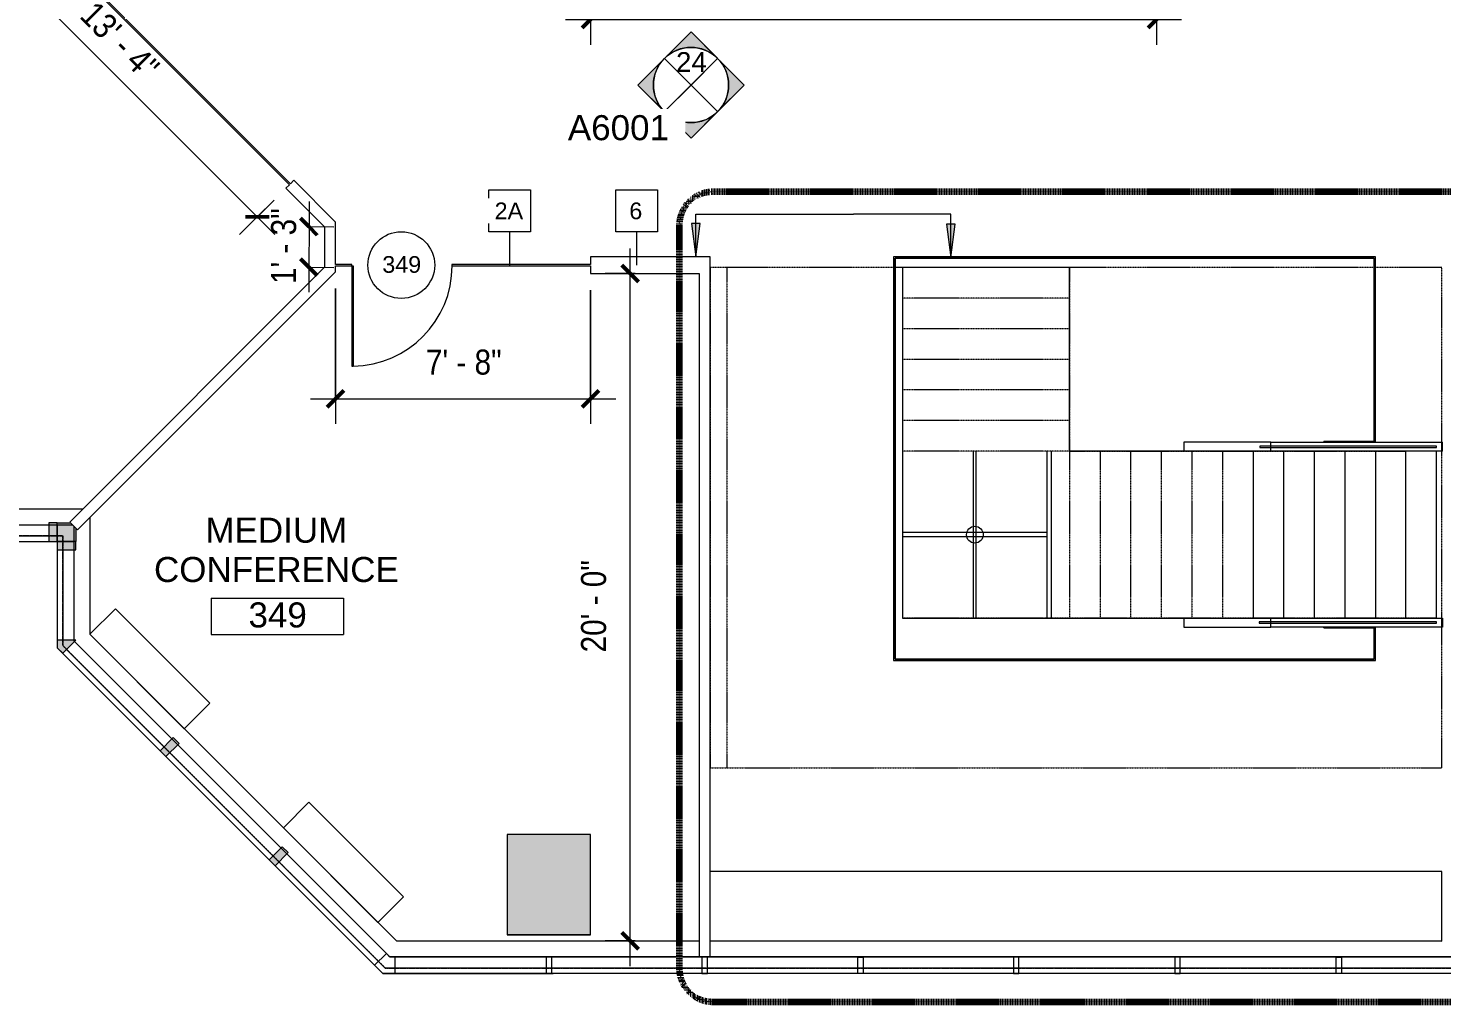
# Model space of a CAD drawing. Header units: inches. Extents: x 41 to 3077, y -701 to 1388.
# Drawn here: x 1170 to 1678, y -701 to -351 of the extents above; entities that cross this region are included whole.
import ezdxf

# ---------------------------------------------------------------- set-up
doc = ezdxf.new("R2010")
doc.units = ezdxf.units.IN
doc.header["$MEASUREMENT"] = 0
for name, pattern in [('Dash 3_32_', [0.1875, 0.09375, -0.09375]), ('Hidden 1_8_', [0.1875, 0.125, -0.0625]), ('IMPORT-PHANTOM4', [0.625, 0.3125, -0.0625, 0.0625, -0.0625, 0.0625, -0.0625]), ('Overhead', [0.15625, 0.09375, -0.0625])]:
    doc.linetypes.add(name, pattern=pattern)
for name, color, linetype, lineweight in [('-7', 7, 'Continuous', 9), ('3rd Floor Revit Background_dwg', 8, 'Continuous', 9), ('A-ANNO-DIMS', 211, 'Continuous', 9), ('A-ANNO-DIMS-96', 211, 'Continuous', 9), ('A-ANNO-NOTE', 131, 'Continuous', 9), ('A-ANNO-SYMB', 150, 'Continuous', 9), ('A-Area', 7, 'IMPORT-PHANTOM4', 9), ('A-AREA-IDEN', 2, 'Continuous', 20), ('A-DETL-HDLN', 90, 'Continuous', 9), ('A-DETL-THIN', 151, 'Continuous', 9), ('A-DOOR', 31, 'Continuous', 9), ('A-DOOR-IDEN', 31, 'Continuous', 20), ('A-FLOR', 192, 'Continuous', 9), ('A-FLOR-OVHD', 1, 'Overhead', 9), ('A-WALL', 113, 'Continuous', 9), ('A-WALL-IDEN', 211, 'Continuous', 20), ('AWAEX', 7, 'Continuous', 9), ('G-ANNO-SYMB', 111, 'Continuous', 9), ('I-WALL', 2, 'Continuous', 9), ('MHV', 7, 'Continuous', 9), ('Q-CASE', 31, 'Continuous', 9), ('S-STRS', 31, 'Continuous', 9)]:
    doc.layers.add(name, color=color, linetype=linetype, lineweight=lineweight)
doc.styles.add('Arial', font='arial.ttf', dxfattribs={"height": 9})
doc.styles.add('Arial_3', font='arial.ttf', dxfattribs={"height": 7.125})
doc.styles.add('Arial_4', font='arial.ttf', dxfattribs={"height": 6})
doc.styles.add('Arial_5', font='arial.ttf', dxfattribs={"width": 0.85, "height": 9})
doc.dimstyles.new('Linear_-_3_32__Arial__85_-_1_2__Tolerance', dxfattribs={"dimscale": 12, "dimtxt": 9.182335, "dimasz": 0.5, "dimexe": 0.75, "dimexo": 0.5, "dimgap": 0.5, "dimtad": 1, "dimdec": 1, "dimrnd": 0.5, "dimzin": 3, "dimdsep": 46, "dimlunit": 4, "dimtxsty": 'Arial_5', "dimblk1": 'OBLIQUE', "dimblk2": 'OBLIQUE', "dimsah": 1, "dimcen": 0.09, "dimdle": 0.75, "dimazin": 0, "dimtfac": 1, "dimtdec": 4, "dimtix": 1, "dimtmove": 0, "dimatfit": 3, "dimfxl": 1, "dimtvp": 1, "dimfrac": 2, "dimtolj": 1, "dimtzin": 0, "dimarcsym": 2})
doc.dimstyles.new('Linear_-_3_32__Arial__85_-_1_2__Tolerance_1', dxfattribs={"dimscale": 12, "dimtxt": 9.182335, "dimasz": 0.5, "dimexe": 0.75, "dimexo": 0.5, "dimgap": 0.5, "dimtad": 1, "dimdec": 1, "dimrnd": 0.5, "dimzin": 3, "dimdsep": 46, "dimlunit": 4, "dimtxsty": 'Arial_5', "dimblk1": 'OBLIQUE', "dimblk2": 'OBLIQUE', "dimsah": 1, "dimcen": 0.09, "dimdle": 0.75, "dimazin": 0, "dimtfac": 1, "dimtdec": 4, "dimtix": 1, "dimtmove": 2, "dimatfit": 3, "dimfxl": 1, "dimtvp": 1, "dimfrac": 2, "dimtolj": 1, "dimtzin": 0, "dimarcsym": 2})
doc.dimstyles.new('Linear_-_3_32__Arial__85_-_1__Tolerance', dxfattribs={"dimscale": 12, "dimtxt": 9.182335, "dimasz": 0.5, "dimexe": 0.75, "dimexo": 0.5, "dimgap": 0.5, "dimtad": 1, "dimdec": 0, "dimzin": 3, "dimdsep": 46, "dimlunit": 4, "dimtxsty": 'Arial_5', "dimblk1": 'OBLIQUE', "dimblk2": 'OBLIQUE', "dimsah": 1, "dimcen": 0.09, "dimdle": 0.75, "dimazin": 0, "dimtfac": 1, "dimtdec": 4, "dimtix": 1, "dimtmove": 2, "dimatfit": 3, "dimfxl": 1, "dimtvp": 1, "dimfrac": 2, "dimtolj": 1, "dimtzin": 0, "dimarcsym": 2})
doc.dimstyles.new('Linear_-_3_32__Arial__85_-_1__Tolerance_1', dxfattribs={"dimscale": 12, "dimtxt": 9.182335, "dimasz": 0.5, "dimexe": 0.75, "dimexo": 0.5, "dimgap": 0.5, "dimtad": 1, "dimdec": 0, "dimzin": 3, "dimdsep": 46, "dimlunit": 4, "dimtxsty": 'Arial_5', "dimblk1": 'OBLIQUE', "dimblk2": 'OBLIQUE', "dimsah": 1, "dimcen": 0.09, "dimdle": 0.75, "dimazin": 0, "dimtfac": 1, "dimtdec": 4, "dimtix": 1, "dimtmove": 0, "dimatfit": 3, "dimfxl": 1, "dimtvp": 1, "dimfrac": 2, "dimtolj": 1, "dimtzin": 0, "dimarcsym": 2})

# ---------------------------------------------------------------- blocks, each defined once
blk = doc.blocks.new('Counter Top _No Backsplash_ - Standard Counter Top-2905817-3rd Floor New Construction - Partition Plan')
at = {"layer": 'Q-CASE', "lineweight": 13}
for p, q in [((-47.26, 0), (-47.26, -25)), ((215.75, 0), (-47.26, 0)), ((-47.26, -25), (215.75, -25))]:
    blk.add_line(p, q, dxfattribs=at)
blk = doc.blocks.new('Single-Glass - No Frame - 36_ x 96_-2609057-3rd Floor New Construction - Partition Plan')
at = {"layer": 'A-DOOR', "color": 250, "lineweight": 20}
for p, q in [((17.5, 0.25), (17.5, 36.31)), ((18, 36.31), (17.5, 36.31)), ((18, 0.25), (18, 36.31)), ((18, 0.25), (17.5, 0.25))]:
    blk.add_line(p, q, dxfattribs=at)
at = {"layer": 'A-DOOR'}
blk.add_arc((18, 0.25), 36.07, 90.7943, 180, dxfattribs=at)
blk = doc.blocks.new('Base Cabinet - Standard Base Cabinet-2897326-3rd Floor New Construction - Partition Plan')
at = {"layer": 'Q-CASE', "lineweight": 13}
blk.add_line((175.75, 0), (-0.76, 0), dxfattribs=at)
blk = doc.blocks.new('Base Cabinet - Standard Base Cabinet-2436483-3rd Floor New Construction - Partition Plan')
at = {"layer": 'Q-CASE', "lineweight": 13}
blk.add_line((35.21, 0), (-0.76, 0), dxfattribs=at)
blk = doc.blocks.new('platform1 - platform-2649250-3rd Floor New Construction - Partition Plan')
at = {"layer": 'Q-CASE', "lineweight": 13}
for p, q in [((471.82, -433.58), (298.62, -433.58)), ((298.62, -433.58), (298.62, -578.65)), ((471.82, -433.58), (298.62, -433.58)), ((298.62, -433.58), (298.62, -578.65)), ((299.12, -578.15), (299.12, -434.08)), ((299.12, -434.08), (471.32, -434.08)), ((471.32, -434.08), (299.12, -434.08)), ((299.12, -434.08), (299.12, -578.15)), ((471.32, -434.08), (471.32, -500.02)), ((471.32, -500.02), (471.32, -434.08)), ((471.82, -500.02), (471.82, -433.58)), ((471.82, -500.02), (471.82, -433.58)), ((453.31, -500.27), (453.31, -500.02)), ((453.31, -500.02), (471.82, -500.02)), ((453.31, -500.02), (453.31, -500.27)), ((471.32, -500.02), (453.31, -500.02)), ((471.32, -500.02), (471.82, -500.02)), ((453.31, -566.9), (453.31, -566.65)), ((453.31, -566.65), (453.31, -566.9)), ((471.82, -566.9), (453.31, -566.9)), ((453.31, -566.9), (471.32, -566.9)), ((471.32, -566.9), (471.32, -578.15)), ((471.82, -566.9), (471.32, -566.9)), ((471.32, -578.15), (471.32, -566.9)), ((471.82, -578.65), (471.82, -566.9)), ((471.82, -578.65), (471.82, -566.9)), ((298.62, -578.65), (471.82, -578.65)), ((298.62, -578.65), (471.82, -578.65)), ((471.32, -578.15), (299.12, -578.15)), ((299.12, -578.15), (471.32, -578.15))]:
    blk.add_line(p, q, dxfattribs=at)
blk = doc.blocks.new('glass railing 6 - glass railing 1-2685351-3rd Floor New Construction - Partition Plan')
at = {"layer": 'S-STRS', "color": 250, "lineweight": 20}
for p, q in [((493.81, -564.8), (430.03, -564.8)), ((430.03, -564.8), (430.03, -565.3)), ((430.03, -565.3), (493.81, -565.3)), ((493.81, -565.3), (493.81, -564.8))]:
    blk.add_line(p, q, dxfattribs=at)
blk = doc.blocks.new('glass railing 5 - glass railing 2-2687536-3rd Floor New Construction - Partition Plan')
at = {"layer": 'S-STRS', "color": 250, "lineweight": 20}
for p, q in [((493.81, -501.61), (430.29, -501.61)), ((430.29, -501.61), (430.29, -502.11)), ((430.29, -502.11), (493.81, -502.11)), ((493.81, -502.11), (493.81, -501.61))]:
    blk.add_line(p, q, dxfattribs=at)
blk = doc.blocks.new('stringer 5 - stringer 1-2768086-3rd Floor New Construction - Partition Plan')
at = {"layer": 'S-STRS', "color": 250, "lineweight": 20}
for p, q in [((402.94, -563.46), (402.94, -566.65)), ((434.18, -566.65), (434.18, -563.46)), ((402.94, -566.65), (434.18, -566.65))]:
    blk.add_line(p, q, dxfattribs=at)
at = {"layer": 'S-STRS'}
for p, q in [((482.81, -563.46), (495.99, -563.46)), ((495.99, -563.46), (495.99, -566.65)), ((495.99, -566.65), (434.18, -566.65))]:
    blk.add_line(p, q, dxfattribs=at)
blk = doc.blocks.new('typical riser45 - typical riser-2932830-3rd Floor New Construction - Partition Plan')
at = {"layer": 'S-STRS'}
blk.add_line((493.81, -563.46), (493.81, -503.46), dxfattribs=at)
blk = doc.blocks.new('stringer 2 - stringer 1-2937972-3rd Floor New Construction - Partition Plan')
at = {"layer": 'S-STRS', "color": 250, "lineweight": 20}
for p, q in [((434.17, -500.27), (402.94, -500.27)), ((402.94, -500.27), (402.94, -503.46)), ((434.17, -503.46), (434.17, -500.27))]:
    blk.add_line(p, q, dxfattribs=at)
at = {"layer": 'S-STRS'}
for p, q in [((434.17, -500.27), (495.99, -500.27)), ((495.99, -503.46), (495.99, -500.27)), ((495.99, -503.46), (482.81, -503.46))]:
    blk.add_line(p, q, dxfattribs=at)
blk = doc.blocks.new('3rd Floor Revit Background_dwg__O114-2904028-3rd Floor New Construction - Partition Plan')
at = {"layer": '-7'}
blk.add_line((-0.078, -0.078), (-0.432, -0.432), dxfattribs=at)
at = {"layer": '-7', "flags": 128}
blk.add_lwpolyline([(-0.183, -0.682), (0.182, -0.682), (0.182, -0.182), (0.019, -0.183)], dxfattribs=at)
blk = doc.blocks.new('3rd Floor Revit Background_dwg__O103-2904029-3rd Floor New Construction - Partition Plan')
at = {"layer": '-7'}
blk.add_line((0.019, -0.183), (-0.078, -0.079), dxfattribs=at)
blk.add_blockref('3rd Floor Revit Background_dwg__O114-2904028-3rd Floor New Construction - Partition Plan', (0, 0))
blk = doc.blocks.new('3rd Floor Revit Background_dwg__O92-2904030-3rd Floor New Construction - Partition Plan')
at = {"layer": '-7'}
blk.add_line((-0.183, -0.682), (-0.432, -0.433), dxfattribs=at)
blk.add_blockref('3rd Floor Revit Background_dwg__O103-2904029-3rd Floor New Construction - Partition Plan', (0, 0))
blk = doc.blocks.new('3rd Floor Revit Background_dwg-1506769-3rd Floor New Construction - Partition Plan')
at = {"layer": 'AWAEX'}
for points in [[(-2.12, -535.91), (-2.12, -529.22), (-5.12, -529.22), (-5.12, -535.91)], [(4.57, -535.91), (-2.12, -535.91), (-2.12, -529.22), (2.66, -529.22), (4.57, -531.13), (4.57, -531.77)], [(4.57, -538.91), (4.57, -535.91), (-2.12, -535.91), (-2.12, -538.91)], [(-0.14, -576.1), (4.63, -571.33), (-2.12, -571.33), (-2.12, -574.12)], [(36.98, -613.22), (41.71, -608.49), (39.59, -606.37), (34.86, -611.1)], [(189.68, -677.22), (189.68, -641.22), (159.68, -641.22), (159.68, -677.22)], [(76.22, -652.47), (80.96, -647.73), (78.83, -645.61), (74.1, -650.34)]]:
    blk.add_hatch(color=256, dxfattribs=at).paths.add_polyline_path(points, flags=0)
at = {"layer": 'A-Area', "flags": 128}
for points in [[(1884.9, 180.92), (1805.75, 260.07), (1767.28, 260.07), (1767.28, 298.53), (1688.13, 377.68), (735.1, 377.68), (571.4, 213.99), (494.75, 290.64), (524.68, 320.57), (524.68, 419.78), (401.76, 542.7), (362.39, 542.7), (362.39, 582.06), (243.34, 701.12), (204.04, 701.12), (204.04, 740.42), (84.92, 859.54), (45.55, 859.54), (45.55, 898.9), (-441.32, 1385.78), (-666.56, 1385.78), (-745.3, 1307.04), (-745.3, 1267.7), (-784.64, 1267.7), (-863.31, 1189.03), (-863.31, 289.89), (-745.28, 171.87), (-705.91, 171.87), (-705.91, 132.5), (-587.52, 14.1), (-548.15, 14.1), (-548.15, -25.26), (-39.5, -533.91), (-0.12, -533.91), (-0.12, -573.29), (115.81, -689.22), (514.38, -689.22), (542.18, -661.42), (569.98, -689.22), (1686.6, -689.22), (1766.06, -609.77), (1766.06, -570.38), (1805.44, -570.38), (1884.9, -490.93), (1884.9, 180.92)], [(-745.3, 1267.7), (-745.3, 1307.04), (-666.56, 1385.78), (-441.32, 1385.78), (45.55, 898.9), (45.55, 859.54), (84.92, 859.54), (204.04, 740.42), (204.04, 701.12), (243.34, 701.12), (362.39, 582.06), (362.39, 542.7), (401.76, 542.7), (524.68, 419.78), (524.68, 320.57), (494.75, 290.64), (571.4, 213.99), (735.1, 377.68), (1688.13, 377.68), (1767.28, 298.53), (1767.28, 260.07), (1805.75, 260.07), (1884.9, 180.92), (1884.9, -490.93), (1805.44, -570.38), (1766.06, -570.38), (1766.06, -609.77), (1686.6, -689.22), (569.98, -689.22), (542.18, -661.42), (514.38, -689.22), (231.68, -689.22)], [(231.68, -689.22), (115.81, -689.22), (-0.12, -573.29), (-0.12, -533.91), (-39.5, -533.91), (-548.15, -25.26), (-548.15, 14.1), (-587.52, 14.1), (-705.91, 132.5), (-705.91, 171.87), (-745.28, 171.87), (-863.31, 289.89), (-863.31, 1189.03), (-784.64, 1267.7), (-745.3, 1267.7)]]:
    blk.add_lwpolyline(points, dxfattribs=at)
at = {"layer": 'AWAEX'}
for p, q in [((-2.12, -529.22), (-5.12, -529.22)), ((-5.12, -529.22), (-5.12, -535.91)), ((-2.12, -535.91), (-2.12, -529.22)), ((-2.12, -535.91), (-2.12, -529.22)), ((-2.12, -529.22), (2.66, -529.22)), ((2.66, -529.22), (4.57, -531.13)), ((4.57, -531.13), (4.57, -531.77)), ((4.57, -531.77), (4.57, -535.91)), ((-37.53, -533.91), (-5.12, -533.91)), ((-5.12, -535.91), (-2.12, -535.91)), ((4.57, -535.91), (-2.12, -535.91)), ((-2.12, -535.91), (-2.12, -538.91)), ((4.57, -535.91), (-2.12, -535.91)), ((4.57, -538.91), (4.57, -535.91)), ((-2.12, -538.91), (4.57, -538.91)), ((-0.12, -538.91), (-0.12, -571.33)), ((4.63, -571.33), (-2.12, -571.33)), ((-2.12, -571.33), (-2.12, -574.12)), ((-2.12, -574.12), (-0.14, -576.1)), ((-0.14, -576.1), (4.63, -571.33)), ((39.59, -606.37), (34.86, -611.1)), ((36.98, -613.22), (41.71, -608.49)), ((41.71, -608.49), (39.59, -606.37)), ((34.86, -611.1), (36.98, -613.22)), ((189.68, -641.22), (159.68, -641.22)), ((159.68, -641.22), (159.68, -677.22)), ((189.68, -677.22), (189.68, -641.22)), ((78.83, -645.61), (74.1, -650.34)), ((74.1, -650.34), (76.22, -652.47)), ((76.22, -652.47), (80.96, -647.73)), ((80.96, -647.73), (78.83, -645.61)), ((119.85, -679.47), (228.67, -679.47)), ((159.68, -677.22), (189.68, -677.22)), ((189.68, -677.22), (159.68, -677.22)), ((232.67, -679.47), (257.67, -679.47)), ((257.67, -679.47), (372.86, -679.47)), ((372.86, -679.47), (434.19, -679.47)), ((434.19, -679.47), (458.19, -679.47)), ((458.19, -679.47), (494.17, -679.47)), ((494.17, -679.47), (495.68, -679.47)), ((511.68, -685.22), (117.47, -685.22)), ((229.68, -689.22), (175.68, -689.22)), ((229.68, -689.22), (175.68, -689.22)), ((511.68, -689.22), (231.68, -689.22)), ((511.68, -691.22), (114.98, -691.22))]:
    blk.add_line(p, q, dxfattribs=at)
at = {"layer": 'AWAEX', "flags": 128}
for points in [[(364.39, 582.89), (244.17, 703.12), (206.24, 703.12), (206.24, 741.05), (85.75, 861.54), (47.55, 861.54), (47.55, 899.73), (-440.49, 1387.78), (-667.39, 1387.78), (-747.3, 1307.87), (-747.3, 1269.7), (-785.47, 1269.7), (-865.32, 1189.85), (-865.32, 289.08), (-746.11, 169.87), (-707.91, 169.87), (-707.91, 131.67), (-588.35, 12.1), (-550.15, 12.1), (-550.15, -26.09), (-40.33, -535.91), (3.88, -535.91)], [(-308.58, -259.17), (-37.84, -529.91), (3.35, -529.91)], [(-186.59, -373.03), (-35.46, -524.16), (7.16, -524.16)], [(9.63, -527.36), (9.63, -569.25), (119.85, -679.47)], [(-2.12, -529.91), (-2.12, -574.12), (114.98, -691.22), (176.17, -691.22)], [(3.88, -530.44), (3.88, -571.64), (117.47, -685.22), (182.17, -685.22)], [(173.68, -689.22), (115.81, -689.22), (1.27, -574.68)]]:
    blk.add_lwpolyline(points, dxfattribs=at)
for points in [[(175.68, -685.26), (173.68, -685.26), (173.68, -691.21), (175.68, -691.21)], [(231.68, -685.26), (229.68, -685.26), (229.68, -691.21), (231.68, -691.21)], [(285.68, -685.26), (287.68, -685.26), (287.68, -691.21), (285.68, -691.21)], [(343.68, -685.26), (341.68, -685.26), (341.68, -691.21), (343.68, -691.21)], [(401.68, -685.26), (399.68, -685.26), (399.68, -691.21), (401.68, -691.21)], [(457.68, -685.26), (459.68, -685.26), (459.68, -691.21), (457.68, -691.21)]]:
    blk.add_lwpolyline(points, close=True, dxfattribs=at)
at = {"layer": 'MHV', "flags": 128}
for points in [[(52.76, -594), (18.82, -560.06), (9.63, -569.25), (43.57, -603.2)], [(122.35, -663.59), (88.4, -629.64), (79.21, -638.84), (113.15, -672.78)]]:
    blk.add_lwpolyline(points, close=True, dxfattribs=at)
at = {"xscale": 12, "yscale": 12, "zscale": 12}
blk.add_blockref('3rd Floor Revit Background_dwg__O92-2904030-3rd Floor New Construction - Partition Plan', (117.16, -683.01), dxfattribs=at)
blk = doc.blocks.new('FORM Room Tag - Name _ Number-61107-3rd Floor New Construction - Partition Plan')
at = {"layer": 'A-AREA-IDEN'}
for p, q in [((-0.2444, -0.0231), (-0.2444, -0.1589)), ((-0.2444, -0.0231), (0.2515, -0.0231)), ((0.2515, -0.0231), (0.2515, -0.1589)), ((-0.2444, -0.1589), (0.2515, -0.1589))]:
    blk.add_line(p, q, dxfattribs=at)
blk = doc.blocks.new('FORM Wall Tag - Default-61693-3rd Floor New Construction - Partition Plan')
at = {"layer": 'A-WALL-IDEN'}
for p, q in [((-0.078125, 0.078125), (0.078125, 0.078125)), ((-0.078125, -0.078125), (-0.078125, 0.078125)), ((0.078125, 0.078125), (0.078125, -0.078125)), ((0.078125, -0.078125), (-0.078125, -0.078125))]:
    blk.add_line(p, q, dxfattribs=at)
blk = doc.blocks.new('Elevation - Interiors-59324-3rd Floor New Construction - Partition Plan')
at = {"layer": 'G-ANNO-SYMB'}
h = blk.add_hatch(color=256, dxfattribs=at)
edge = h.paths.add_edge_path(flags=0)
edge.add_line((-0.0996, 0.0996), (0, 0.1992))
edge.add_line((0, 0.1992), (0.0996, 0.0996))
edge.add_arc((0, 0), 0.1409, 45, 135)
h = blk.add_hatch(color=256, dxfattribs=at)
edge = h.paths.add_edge_path(flags=0)
edge.add_line((-0.1992, 0), (-0.0996, 0.0996))
edge.add_arc((0, 0), 0.1409, 135, 225)
edge.add_line((-0.0996, -0.0996), (-0.1992, 0))
h = blk.add_hatch(color=256, dxfattribs=at)
edge = h.paths.add_edge_path(flags=0)
edge.add_line((0.1992, 0), (0.0996, -0.0996))
edge.add_arc((0, 0), 0.1409, 315, 405)
edge.add_line((0.0996, 0.0996), (0.1992, 0))
h = blk.add_hatch(color=256, dxfattribs=at)
edge = h.paths.add_edge_path(flags=0)
edge.add_arc((0, 0), 0.1409, 225, 315)
edge.add_line((0.0996, -0.0996), (0, -0.1992))
edge.add_line((0, -0.1992), (-0.0996, -0.0996))
for p, q in [((0, 0.1992), (-0.1992, 0)), ((0, 0.1992), (-0.0996, 0.0996)), ((0.1992, 0), (0, 0.1992)), ((0.0996, 0.0996), (0, 0.1992)), ((-0.0996, 0.0996), (-0.1992, 0)), ((-0.0996, 0.0996), (0.0996, -0.0996)), ((0.0996, 0.0996), (-0.0996, -0.0996)), ((0, 0), (-0.0996, 0.0996)), ((-0.0996, 0.0996), (0, 0)), ((0.0996, 0.0996), (0, 0)), ((0, 0), (0.0996, 0.0996)), ((0.1992, 0), (0.0996, 0.0996)), ((0, -0.1992), (0.1992, 0)), ((-0.1992, 0), (0, -0.1992)), ((-0.1992, 0), (-0.0996, -0.0996)), ((-0.0996, -0.0996), (0, 0)), ((0, 0), (-0.0996, -0.0996)), ((0, 0), (0.0996, -0.0996)), ((0.0996, -0.0996), (0, 0)), ((0.0996, -0.0996), (0.1992, 0)), ((-0.0996, -0.0996), (0, -0.1992)), ((0, -0.1992), (0.0996, -0.0996))]:
    blk.add_line(p, q, dxfattribs=at)
blk.add_circle((0, 0), 0.1409, dxfattribs=at)
for start, end in [(45, 135), (45, 135), (135, 225), (135, 225), (315, 45), (315, 45), (225, 315), (225, 315)]:
    blk.add_arc((0, 0), 0.1409, start, end, dxfattribs=at)
blk = doc.blocks.new('Elevation - Triangle - 51_256_-58624-3rd Floor New Construction - Partition Plan')
at = {"layer": 'G-ANNO-SYMB'}
for p, q in [((0, 0.0996), (-0.0996, 0)), ((0.0996, 0), (0, 0.0996))]:
    blk.add_line(p, q, dxfattribs=at)
blk = doc.blocks.new('FORM Door Tag - Default-60822-3rd Floor New Construction - Partition Plan')
at = {"layer": 'A-DOOR-IDEN'}
blk.add_circle((-0.002, 0), 0.125, dxfattribs=at)
blk = doc.blocks.new('DIMBLOCK3-3rd Floor New Construction - Partition Plan')
at = {"layer": 'A-ANNO-DIMS-96'}
for p, q in [((1372.35, -311.22), (1372.35, -357.37)), ((1372.35, -348.37), (1372.35, -311.22)), ((1363.35, -348.37), (1584.82, -348.37)), ((1575.82, -347.22), (1575.82, -357.37)), ((1575.82, -348.37), (1575.82, -347.22))]:
    blk.add_line(p, q, dxfattribs=at)
at = {"layer": 'A-ANNO-DIMS-96', "lineweight": 50}
for p, q in [((1372.35, -348.37), (1375.35, -345.37)), ((1575.82, -348.37), (1578.82, -345.37)), ((1372.35, -348.37), (1369.35, -351.37)), ((1575.82, -348.37), (1572.82, -351.37))]:
    blk.add_line(p, q, dxfattribs=at)
at = {"layer": 'A-ANNO-DIMS-96', "color": 0, "insert": (1446.19, -334.19), "char_height": 9, "width": 66.9604, "attachment_point": 1, "line_spacing_factor": 0.941778, "style": 'Arial_5'}
blk.add_mtext('16\' - 11 1/2"', dxfattribs=at)
blk = doc.blocks.new('_Oblique')
at = {"color": 0, "linetype": 'ByBlock', "lineweight": -2}
blk.add_line((-0.5, -0.5), (0.5, 0.5), dxfattribs=at)
blk = doc.blocks.new('DIMBLOCK30-3rd Floor New Construction - Partition Plan')
at = {"layer": 'A-ANNO-DIMS-96'}
for p, q in [((1386.58, -688.47), (1386.58, -430.58)), ((1388.33, -439.58), (1377.58, -439.58)), ((1386.58, -439.58), (1388.33, -439.58)), ((1388.33, -679.47), (1377.58, -679.47)), ((1386.58, -679.47), (1388.33, -679.47))]:
    blk.add_line(p, q, dxfattribs=at)
at = {"layer": 'A-ANNO-DIMS-96', "lineweight": 50}
for p, q in [((1386.58, -439.58), (1383.58, -436.58)), ((1386.58, -439.58), (1389.58, -442.58)), ((1386.58, -679.47), (1383.58, -676.47)), ((1386.58, -679.47), (1389.58, -682.47))]:
    blk.add_line(p, q, dxfattribs=at)
at = {"layer": 'A-ANNO-DIMS-96', "color": 0, "insert": (1368.89, -575.77), "char_height": 9, "width": 38.9896, "attachment_point": 1, "rotation": 90, "line_spacing_factor": 0.941778, "style": 'Arial_5'}
blk.add_mtext('20\' - 0"', dxfattribs=at)
blk = doc.blocks.new('DIMBLOCK62-3rd Floor New Construction - Partition Plan')
at = {"layer": 'A-ANNO-DIMS-96'}
for p, q in [((1258.83, -425.64), (1132.97, -299.78)), ((1145.41, -300.06), (1132.97, -312.5)), ((1139.33, -306.14), (1145.41, -300.06)), ((1258.55, -413.2), (1246.11, -425.64)), ((1252.47, -419.28), (1258.55, -413.2))]:
    blk.add_line(p, q, dxfattribs=at)
at = {"layer": 'A-ANNO-DIMS-96', "lineweight": 50}
for p, q in [((1139.33, -306.14), (1135.09, -306.14)), ((1139.33, -306.14), (1143.58, -306.14)), ((1252.47, -419.28), (1248.23, -419.28)), ((1252.47, -419.28), (1256.71, -419.28))]:
    blk.add_line(p, q, dxfattribs=at)
at = {"layer": 'A-ANNO-DIMS-96', "color": 0, "insert": (1194.57, -341.07), "char_height": 9, "width": 38.9896, "attachment_point": 1, "rotation": 315, "line_spacing_factor": 0.941778, "style": 'Arial_5'}
blk.add_mtext('13\' - 4"', dxfattribs=at)
blk = doc.blocks.new('DIMBLOCK63-3rd Floor New Construction - Partition Plan')
at = {"layer": 'A-ANNO-DIMS-96'}
for p, q in [((1271.09, -413.76), (1270.99, -446.36)), ((1270.66, -422.76), (1280.06, -422.79)), ((1271.06, -422.76), (1270.66, -422.76)), ((1270.62, -437.36), (1280.02, -437.39)), ((1271.02, -437.36), (1270.62, -437.36))]:
    blk.add_line(p, q, dxfattribs=at)
at = {"layer": 'A-ANNO-DIMS-96', "lineweight": 50}
for p, q in [((1271.06, -422.76), (1268.07, -419.75)), ((1271.06, -422.76), (1274.05, -425.77)), ((1271.02, -437.36), (1268.02, -434.35)), ((1271.02, -437.36), (1274.01, -440.37))]:
    blk.add_line(p, q, dxfattribs=at)
at = {"layer": 'A-ANNO-DIMS-96', "color": 0, "insert": (1257.4, -443.37), "char_height": 9, "width": 32.0393, "attachment_point": 1, "rotation": 89.8262, "line_spacing_factor": 0.941778, "style": 'Arial_5'}
blk.add_mtext('1\' - 3"', dxfattribs=at)
blk = doc.blocks.new('DIMBLOCK65-3rd Floor New Construction - Partition Plan')
at = {"layer": 'A-ANNO-DIMS-96'}
for p, q in [((1280.62, -445.04), (1280.62, -493.62)), ((1280.62, -484.62), (1280.62, -445.04)), ((1372.35, -445.58), (1372.35, -493.62)), ((1372.35, -484.62), (1372.35, -445.58)), ((1271.62, -484.62), (1381.35, -484.62))]:
    blk.add_line(p, q, dxfattribs=at)
at = {"layer": 'A-ANNO-DIMS-96', "lineweight": 50}
for p, q in [((1280.62, -484.62), (1283.62, -481.62)), ((1372.35, -484.62), (1375.35, -481.62)), ((1280.62, -484.62), (1277.62, -487.62)), ((1372.35, -484.62), (1369.35, -487.62))]:
    blk.add_line(p, q, dxfattribs=at)
at = {"layer": 'A-ANNO-DIMS-96', "color": 0, "insert": (1313.13, -466.94), "char_height": 9, "width": 32.0393, "attachment_point": 1, "line_spacing_factor": 0.941778, "style": 'Arial_5'}
blk.add_mtext('7\' - 8"', dxfattribs=at)

msp = doc.modelspace()

# ---------------------------------------------------------------- hatches: boundary and pattern name
at = {"layer": 'A-ANNO-NOTE', "lineweight": 20}
for points in [[(1410.13, -433.61), (1411.71, -421.61), (1408.55, -421.61)], [(1501.84, -433.85), (1503.42, -421.85), (1500.26, -421.85)]]:
    msp.add_hatch(color=256, dxfattribs=at).paths.add_polyline_path(points, flags=0)

# ---------------------------------------------------------------- linework, layer by layer
for p, q in [((1411.71, -421.61), (1408.55, -421.61)), ((1408.55, -421.61), (1410.13, -433.61)), ((1410.13, -418.28), (1466.85, -418.28)), ((1410.13, -433.61), (1410.13, -418.28)), ((1410.13, -433.61), (1411.71, -421.61)), ((1501.84, -418.28), (1466.85, -418.28)), ((1501.84, -433.85), (1501.84, -418.28)), ((1503.42, -421.85), (1500.26, -421.85)), ((1500.26, -421.85), (1501.84, -433.85)), ((1501.84, -433.85), (1503.42, -421.85))]:
    msp.add_line(p, q, dxfattribs=at)
at = {"layer": 'A-ANNO-SYMB', "linetype": 'Dash 3_32_', "lineweight": 90}
for p, q in [((1704.97, -410.28), (1416.2, -410.28)), ((1404.2, -422.28), (1404.2, -689.3)), ((1416.2, -701.3), (1704.97, -701.3))]:
    msp.add_line(p, q, dxfattribs=at)
for centre, start, end in [((1416.2, -422.28), 90, 180), ((1416.2, -689.3), 180, 270)]:
    msp.add_arc(centre, 12, start, end, dxfattribs=at)
at = {"layer": 'A-DETL-HDLN', "linetype": 'Hidden 1_8_'}
for p, q in [((1509.98, -563.46), (1509.98, -503.46)), ((1510.98, -563.46), (1510.98, -503.46)), ((1536.48, -563.46), (1536.48, -503.46)), ((1537.98, -563.46), (1537.98, -503.46)), ((1536.48, -532.71), (1484.48, -532.71)), ((1536.48, -534.21), (1484.48, -534.21))]:
    msp.add_line(p, q, dxfattribs=at)
at = {"layer": 'A-DETL-THIN'}
for p, q in [((1544.48, -437.46), (1484.48, -437.46)), ((1484.48, -437.46), (1484.48, -563.46)), ((1544.48, -503.46), (1544.48, -437.46)), ((1665.48, -503.46), (1544.48, -503.46)), ((1610.48, -503.46), (1610.48, -563.46)), ((1621.48, -503.46), (1621.48, -563.46)), ((1632.48, -503.46), (1632.48, -563.46)), ((1643.48, -503.46), (1643.48, -563.46)), ((1654.48, -503.46), (1654.48, -563.46)), ((1665.48, -563.46), (1665.48, -503.46)), ((1484.48, -563.46), (1665.48, -563.46))]:
    msp.add_line(p, q, dxfattribs=at)
msp.add_circle((1510.48, -533.46), 3, dxfattribs=at)
at = {"layer": 'A-FLOR', "lineweight": 13}
for p, q in [((1144.82, -529.91), (1186.02, -529.91)), ((1186.54, -530.44), (1186.54, -571.64)), ((1186.54, -571.64), (1300.12, -685.21)), ((1300.12, -685.21), (1411.34, -685.21)), ((1415.34, -685.21), (1695.4, -685.21))]:
    msp.add_line(p, q, dxfattribs=at)
at = {"layer": 'A-FLOR-OVHD'}
for p, q in [((1415.34, -437.46), (1415.34, -617.21)), ((1678.33, -437.46), (1415.34, -437.46)), ((1421.29, -437.46), (1421.29, -617.21)), ((1544.48, -437.46), (1484.48, -437.46)), ((1484.48, -437.46), (1484.48, -563.46)), ((1544.48, -437.46), (1544.48, -503.46)), ((1678.33, -617.21), (1678.33, -437.46)), ((1544.48, -448.46), (1484.48, -448.46)), ((1544.48, -459.46), (1484.48, -459.46)), ((1544.48, -470.46), (1484.48, -470.46)), ((1544.48, -481.46), (1484.48, -481.46)), ((1544.48, -492.46), (1484.48, -492.46)), ((1544.48, -503.46), (1484.48, -503.46)), ((1544.48, -503.46), (1484.48, -503.46)), ((1544.48, -503.46), (1544.48, -563.46)), ((1544.48, -503.46), (1665.48, -503.46)), ((1555.48, -503.46), (1555.48, -563.46)), ((1566.48, -503.46), (1566.48, -563.46)), ((1577.48, -503.46), (1577.48, -563.46)), ((1588.48, -503.46), (1588.48, -563.46)), ((1588.48, -503.46), (1588.48, -563.46)), ((1599.48, -503.46), (1599.48, -563.46)), ((1676.48, -563.46), (1484.48, -563.46)), ((1415.34, -617.21), (1678.33, -617.21))]:
    msp.add_line(p, q, dxfattribs=at)
at = {"layer": 'A-WALL', "color": 250, "lineweight": 20}
for p, q in [((1265.62, -406.12), (1264.39, -407.36)), ((1280.62, -421.12), (1265.62, -406.12)), ((1264.03, -407.72), (1262.79, -408.95)), ((1262.79, -408.95), (1276.62, -422.78)), ((1280.62, -436.33), (1280.62, -421.12)), ((1276.62, -422.78), (1276.62, -437.38)), ((1280.62, -439.04), (1280.62, -436.83)), ((1415.34, -433.58), (1372.35, -433.58)), ((1372.35, -433.58), (1372.35, -436.33)), ((1372.35, -436.83), (1372.35, -439.58)), ((1415.34, -685.21), (1415.34, -433.58)), ((1276.62, -437.38), (1185.05, -528.94)), ((1187.88, -531.77), (1280.62, -439.04)), ((1372.35, -439.58), (1411.34, -439.58)), ((1411.34, -439.58), (1411.34, -685.21)), ((1185.05, -528.94), (1187.88, -531.77)), ((1411.34, -685.21), (1415.34, -685.21))]:
    msp.add_line(p, q, dxfattribs=at)
at = {"layer": 'A-WALL-IDEN'}
for p, q in [((1343.27, -436.58), (1343.27, -424.58)), ((1388.9, -436.58), (1388.9, -424.58))]:
    msp.add_line(p, q, dxfattribs=at)
at = {"layer": 'I-WALL', "color": 250, "lineweight": 20}
for p, q in [((1150.89, -294.58), (1264.03, -407.72)), ((1264.39, -407.36), (1151.25, -294.22)), ((1286.47, -436.33), (1280.62, -436.33)), ((1280.62, -436.83), (1286.47, -436.83)), ((1286.47, -436.83), (1286.47, -436.33)), ((1372.35, -436.33), (1322.47, -436.33)), ((1322.47, -436.33), (1322.47, -436.83)), ((1322.47, -436.83), (1372.35, -436.83))]:
    msp.add_line(p, q, dxfattribs=at)

# ---------------------------------------------------------------- block references
at = {"layer": '3rd Floor Revit Background_dwg', "color": 7}
msp.add_blockref('3rd Floor Revit Background_dwg-1506769-3rd Floor New Construction - Partition Plan', (1182.67, 0), dxfattribs=at)
at = {"layer": 'A-AREA-IDEN', "xscale": 95.99999999999994, "yscale": 95.99999999999994, "zscale": 95.99999999999994}
msp.add_blockref('FORM Room Tag - Name _ Number-61107-3rd Floor New Construction - Partition Plan', (1259.35, -554.08), dxfattribs=at)
at = {"layer": 'A-DOOR', "lineweight": 13, "rotation": 180}
msp.add_blockref('Single-Glass - No Frame - 36_ x 96_-2609057-3rd Floor New Construction - Partition Plan', (1304.47, -436.58), dxfattribs=at)
at = {"layer": 'A-DOOR-IDEN', "xscale": 95.99999999999994, "yscale": 95.99999999999994, "zscale": 95.99999999999994}
msp.add_blockref('FORM Door Tag - Default-60822-3rd Floor New Construction - Partition Plan', (1304.47, -436.58), dxfattribs=at)
at = {"layer": 'A-WALL-IDEN', "xscale": 95.99999999999994, "yscale": 95.99999999999994, "zscale": 95.99999999999994}
for p in [(1343.27, -417.08), (1388.9, -417.08)]:
    msp.add_blockref('FORM Wall Tag - Default-61693-3rd Floor New Construction - Partition Plan', p, dxfattribs=at)
at = {"layer": 'G-ANNO-SYMB', "xscale": 95.99999999999994, "yscale": 95.99999999999994, "zscale": 95.99999999999994}
for name, p in [('Elevation - Interiors-59324-3rd Floor New Construction - Partition Plan', (1408.44, -371.87)), ('Elevation - Triangle - 51_256_-58624-3rd Floor New Construction - Partition Plan', (1408.44, -362.3))]:
    msp.add_blockref(name, p, dxfattribs=at)
at = {"layer": 'Q-CASE', "lineweight": 13}
msp.add_blockref('platform1 - platform-2649250-3rd Floor New Construction - Partition Plan', (1182.67, 0), dxfattribs=at)
for name, p, rotation in [('Counter Top _No Backsplash_ - Standard Counter Top-2905817-3rd Floor New Construction - Partition Plan', (1631.09, -679.48), 179.9912936700361), ('Base Cabinet - Standard Base Cabinet-2897326-3rd Floor New Construction - Partition Plan', (1616.1, -679.47), 180), ('Base Cabinet - Standard Base Cabinet-2436483-3rd Floor New Construction - Partition Plan', (1676.07, -679.47), 180)]:
    msp.add_blockref(name, p, dxfattribs=dict(at, rotation=rotation))
at = {"layer": 'S-STRS'}
for name in ['stringer 2 - stringer 1-2937972-3rd Floor New Construction - Partition Plan', 'glass railing 5 - glass railing 2-2687536-3rd Floor New Construction - Partition Plan', 'typical riser45 - typical riser-2932830-3rd Floor New Construction - Partition Plan', 'stringer 5 - stringer 1-2768086-3rd Floor New Construction - Partition Plan', 'glass railing 6 - glass railing 1-2685351-3rd Floor New Construction - Partition Plan']:
    msp.add_blockref(name, (1182.67, 0), dxfattribs=at)

# ---------------------------------------------------------------- texts
at = {"layer": 'A-AREA-IDEN', "lineweight": 9, "char_height": 9, "attachment_point": 2, "line_spacing_factor": 0.941778, "style": 'Arial'}
for s, insert, width in [('MEDIUM\\PCONFERENCE', (1259.36, -527.35), 104.8976), ('349', (1259.83, -557.8), 25.1225)]:
    msp.add_mtext(s, dxfattribs=dict(at, insert=insert, width=width))
at = {"layer": 'A-DOOR-IDEN', "lineweight": 9, "insert": (1304.43, -433.35), "char_height": 6, "width": 16.7484, "attachment_point": 2, "line_spacing_factor": 0.941778, "style": 'Arial_4'}
msp.add_mtext('349', dxfattribs=at)
at = {"layer": 'G-ANNO-SYMB', "insert": (1408.58, -360.05), "char_height": 7.125, "width": 13.2588, "attachment_point": 2, "line_spacing_factor": 0.941778, "style": 'Arial_3'}
msp.add_mtext('24', dxfattribs=at)

# ---------------------------------------------------------------- dimensions: what is measured, and where the dimension line sits
at = {"layer": 'A-ANNO-DIMS'}
for base, p1, p2, angle, dimstyle, override, picture, middle, turn in [((1139.33, -306.14), (1262.79, -408.95), (1149.66, -295.82), 315, 'Linear_-_3_32__Arial__85_-_1_2__Tolerance_1', {"dimpost": '<>', "dimfxl": 160}, 'DIMBLOCK62-3rd Floor New Construction - Partition Plan', (1204.11, -359.09), 315), ((1271.02, -437.36), (1276.66, -422.78), (1276.62, -437.38), 89.8262, 'Linear_-_3_32__Arial__85_-_1__Tolerance', {"dimpost": '<>', "dimfxl": 14.603819}, 'DIMBLOCK63-3rd Floor New Construction - Partition Plan', (1263.45, -427.37), 89.8262)]:
    dim = msp.add_linear_dim(base=base, p1=p1, p2=p2, angle=angle, dimstyle=dimstyle, override=override, dxfattribs=at)
    dim.commit()
    dim.dimension.update_dxf_attribs({"geometry": picture, "text_midpoint": middle, "dimtype": 160, "text_rotation": turn})
dim = msp.add_linear_dim(base=(1575.82, -348.37), p1=(1372.35, -305.22), p2=(1575.82, -341.22), dimstyle='Linear_-_3_32__Arial__85_-_1_2__Tolerance_1', override={"dimpost": '<>', "dimfxl": 206.636573}, dxfattribs=at)
dim.commit()
dim.dimension.update_dxf_attribs({"geometry": 'DIMBLOCK3-3rd Floor New Construction - Partition Plan', "text_midpoint": (1479.67, -340.19), "dimtype": 160})
dim = msp.add_linear_dim(base=(1386.58, -439.58), p1=(1382.33, -679.47), p2=(1382.33, -439.58), angle=90, dimstyle='Linear_-_3_32__Arial__85_-_1_2__Tolerance', override={"dimpost": '<>', "dimfxl": 239.889625}, dxfattribs=at)
dim.commit()
dim.dimension.update_dxf_attribs({"geometry": 'DIMBLOCK30-3rd Floor New Construction - Partition Plan', "text_midpoint": (1375.98, -559.53)})
dim = msp.add_linear_dim(base=(1372.35, -484.62), p1=(1280.62, -439.04), p2=(1372.35, -439.58), dimstyle='Linear_-_3_32__Arial__85_-_1__Tolerance_1', override={"dimpost": '<>', "dimfxl": 91.731525}, dxfattribs=at)
dim.commit()
dim.dimension.update_dxf_attribs({"geometry": 'DIMBLOCK65-3rd Floor New Construction - Partition Plan', "text_midpoint": (1326.48, -474.02)})

# ---------------------------------------------------------------- next in the draw order: texts
at = {"layer": 'A-WALL-IDEN', "lineweight": 9, "char_height": 6, "attachment_point": 2, "line_spacing_factor": 0.941778, "style": 'Arial_4', "bg_fill": 3, "box_fill_scale": 1.25, "bg_fill_color": 256, "bg_fill_true_color": 13158600, "bg_fill_transparency": 0}
for s, insert, width in [('2A', (1342.95, -414.1), 12.2674), ('6', (1388.58, -414.1), 5.5828)]:
    msp.add_mtext(s, dxfattribs=dict(at, insert=insert, width=width))
at = {"layer": 'G-ANNO-SYMB', "insert": (1382.33, -382.7), "char_height": 9, "width": 43.5237, "attachment_point": 2, "line_spacing_factor": 0.941778, "style": 'Arial', "bg_fill": 3, "box_fill_scale": 1.25, "bg_fill_color": 256, "bg_fill_true_color": 13158600, "bg_fill_transparency": 0}
msp.add_mtext('A6001', dxfattribs=at)

doc.saveas('drawing.dxf')
